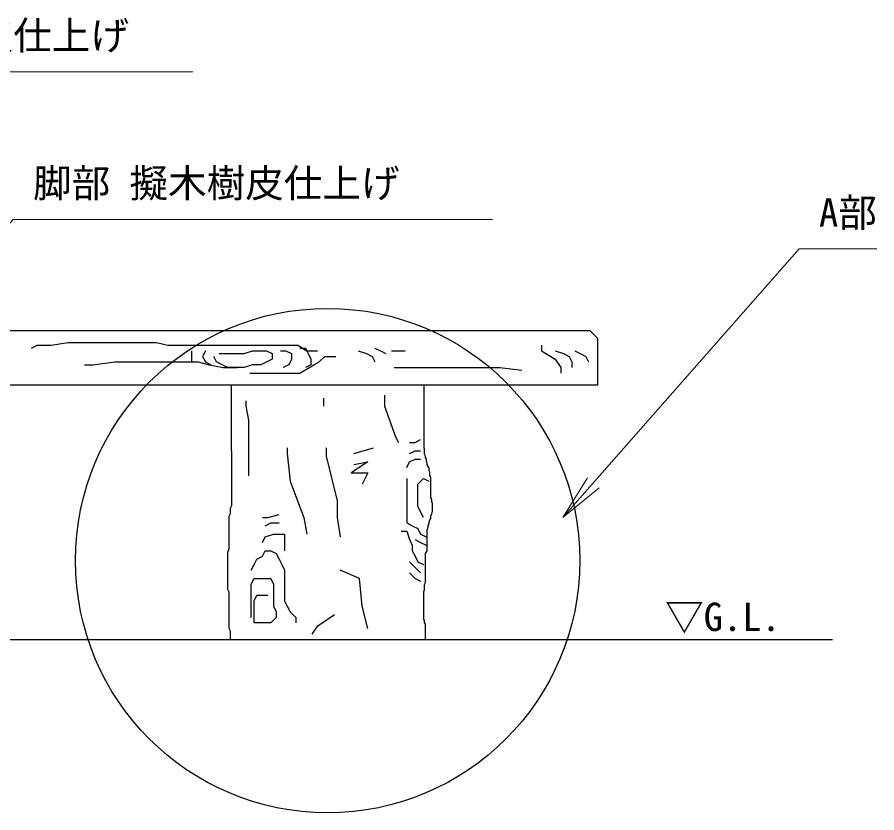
# Model space of a CAD drawing. Units: millimetres at full size, sheet at 1:20; details may follow other scales. Extents: x 0 to 8400, y 0 to 5940.
# Drawn here: x 2243 to 3357, y 1849 to 2880 of the extents above; entities that cross this region are included whole.
import ezdxf
from ezdxf.enums import TextEntityAlignment as Align

# ---------------------------------------------------------------- set-up
doc = ezdxf.new("R2010")
doc.units = ezdxf.units.MM
doc.header["$LTSCALE"] = 20
doc.layers.add('D-STR-HTXT\u3000旗上げ', color=7, linetype='Continuous', lineweight=13)
doc.layers.add('D-STR\u3000構造物外形線', color=1, linetype='Continuous', lineweight=25)
doc.styles.add('ＭＳ ゴシック', font='')
doc.styles.get('ＭＳ ゴシック').set_extended_font_data('MS Gothic')

# ---------------------------------------------------------------- blocks, each defined once
blk = doc.blocks.new('open_arrow')
at = {"color": 0, "linetype": 'Continuous', "lineweight": -2}
blk.add_lwpolyline([(7.5, 1.25), (0, 0), (7.5, -1.25)], dxfattribs=at)

msp = doc.modelspace()

# ---------------------------------------------------------------- linework, layer by layer
at = {"layer": 'D-STR-HTXT\u3000旗上げ'}
for points in [[(1705.53, 2460.99), (2011.77, 2808.93), (2019.77, 2808.93), (2470.42, 2808.93), (2245.09, 2808.93)], [(1931.21, 2269.65), (2237.45, 2617.59), (2245.45, 2617.59), (2858.35, 2617.59), (2551.9, 2617.59)], [(2949.66, 2231.55), (3255.9, 2579.49), (3263.9, 2579.49), (3356.55, 2579.49), (3310.22, 2579.49)]]:
    msp.add_lwpolyline(points, dxfattribs=at)
at = {"layer": 'D-STR\u3000構造物外形線'}
for p, q in [((2985.08, 2473.55), (1505.08, 2473.55)), ((2995.08, 2463.55), (2985.08, 2473.55)), ((2995.08, 2403.55), (2995.08, 2463.55)), ((2261.38, 2451.13), (2268.58, 2454.73)), ((2268.58, 2454.73), (2286.56, 2454.73)), ((2286.56, 2454.73), (2308.15, 2458.33)), ((2308.15, 2458.33), (2322.54, 2458.33)), ((2322.54, 2458.33), (2336.93, 2458.33)), ((2336.93, 2458.33), (2351.32, 2458.33)), ((2351.32, 2458.33), (2369.3, 2458.33)), ((2369.3, 2458.33), (2380.09, 2458.33)), ((2380.09, 2458.33), (2405.28, 2458.33)), ((2405.28, 2458.33), (2423.26, 2458.33)), ((2423.26, 2458.33), (2437.65, 2454.73)), ((2437.65, 2454.73), (2455.64, 2454.73)), ((2455.64, 2454.73), (2473.62, 2454.73)), ((2473.62, 2454.73), (2488.01, 2454.73)), ((2488.01, 2454.73), (2502.4, 2454.73)), ((2502.4, 2454.73), (2509.6, 2454.73)), ((2509.6, 2454.73), (2520.39, 2454.73)), ((2520.39, 2454.73), (2538.38, 2454.73)), ((2538.38, 2454.73), (2545.57, 2454.73)), ((2545.57, 2454.73), (2563.56, 2454.73)), ((2563.56, 2454.73), (2585.14, 2454.73)), ((2585.14, 2454.73), (2595.93, 2454.73)), ((2595.93, 2454.73), (2606.73, 2454.73)), ((2606.73, 2454.73), (2617.52, 2447.54)), ((2608.9, 2451.13), (2616.1, 2451.13)), ((2616.1, 2451.13), (2619.69, 2443.94)), ((2706.03, 2451.13), (2713.23, 2447.54)), ((2921.87, 2454.73), (2921.87, 2447.54)), ((2468.61, 2447.54), (2468.61, 2440.34)), ((2468.61, 2440.34), (2468.61, 2433.15)), ((2486.59, 2447.54), (2483, 2440.34)), ((2483, 2440.34), (2486.59, 2433.15)), ((2500.98, 2433.15), (2497.39, 2440.34)), ((2504.58, 2443.94), (2515.37, 2443.94)), ((2515.37, 2443.94), (2536.96, 2443.94)), ((2536.96, 2443.94), (2547.75, 2447.54)), ((2547.75, 2447.54), (2565.73, 2447.54)), ((2565.73, 2447.54), (2572.93, 2443.94)), ((2572.93, 2443.94), (2572.93, 2436.74)), ((2583.72, 2447.54), (2590.92, 2447.54)), ((2590.92, 2447.54), (2598.11, 2443.94)), ((2598.11, 2443.94), (2598.11, 2436.74)), ((2617.52, 2447.54), (2624.71, 2447.54)), ((2619.69, 2443.94), (2623.29, 2436.74)), ((2624.71, 2447.54), (2631.91, 2447.54)), ((2634.08, 2433.15), (2641.28, 2440.34)), ((2641.28, 2440.34), (2648.47, 2440.34)), ((2648.47, 2440.34), (2655.67, 2440.34)), ((2684.45, 2447.54), (2695.24, 2443.94)), ((2695.24, 2443.94), (2702.43, 2440.34)), ((2702.43, 2440.34), (2706.03, 2433.15)), ((2713.23, 2447.54), (2720.42, 2443.94)), ((2727.62, 2447.54), (2734.81, 2447.54)), ((2734.81, 2447.54), (2745.6, 2447.54)), ((2921.87, 2447.54), (2939.86, 2436.74)), ((2939.86, 2447.54), (2950.65, 2443.94)), ((2950.65, 2443.94), (2957.84, 2440.34)), ((2957.84, 2440.34), (2961.44, 2433.15)), ((2965.04, 2447.54), (2972.23, 2443.94)), ((2972.23, 2443.94), (2979.43, 2440.34)), ((2979.43, 2440.34), (2983.03, 2433.15)), ((2329.73, 2429.55), (2340.52, 2429.55)), ((2340.52, 2429.55), (2369.3, 2433.15)), ((2369.3, 2433.15), (2412.47, 2433.15)), ((2412.47, 2433.15), (2452.04, 2433.15)), ((2452.04, 2433.15), (2477.22, 2433.15)), ((2477.22, 2433.15), (2491.61, 2429.55)), ((2486.59, 2433.15), (2493.79, 2429.55)), ((2491.61, 2429.55), (2509.6, 2425.95)), ((2508.18, 2429.55), (2500.98, 2433.15)), ((2515.37, 2425.95), (2508.18, 2429.55)), ((2547.75, 2429.55), (2536.96, 2425.95)), ((2558.54, 2429.55), (2547.75, 2429.55)), ((2572.93, 2436.74), (2558.54, 2429.55)), ((2594.51, 2429.55), (2587.32, 2425.95)), ((2598.11, 2436.74), (2594.51, 2429.55)), ((2608.9, 2418.76), (2626.89, 2429.55)), ((2623.29, 2429.55), (2616.1, 2425.95)), ((2623.29, 2436.74), (2623.29, 2429.55)), ((2626.89, 2429.55), (2634.08, 2433.15)), ((2939.86, 2436.74), (2947.05, 2425.95)), ((2961.44, 2433.15), (2961.44, 2425.95)), ((2509.6, 2425.95), (2527.58, 2425.95)), ((2522.57, 2425.95), (2515.37, 2425.95)), ((2529.76, 2425.95), (2522.57, 2425.95)), ((2536.96, 2425.95), (2529.76, 2425.95)), ((2544.15, 2418.76), (2551.35, 2418.76)), ((2551.35, 2418.76), (2562.14, 2418.76)), ((2562.14, 2418.76), (2572.93, 2418.76)), ((2572.93, 2418.76), (2583.72, 2418.76)), ((2583.72, 2418.76), (2598.11, 2418.76)), ((2598.11, 2418.76), (2608.9, 2418.76)), ((2731.21, 2425.95), (2738.41, 2425.95)), ((2738.41, 2425.95), (2795.96, 2425.95)), ((2795.96, 2425.95), (2839.13, 2425.95)), ((2839.13, 2425.95), (2867.91, 2425.95)), ((2867.91, 2425.95), (2896.69, 2422.35)), ((2947.05, 2425.95), (2947.05, 2418.76)), ((1495.08, 2403.55), (2995.08, 2403.55)), ((2520.35, 2318.04), (2520.35, 2403.55)), ((2770.13, 2320.87), (2770.13, 2403.55)), ((2639.48, 2386.38), (2639.48, 2375.59)), ((2718.62, 2389.98), (2718.62, 2375.59)), ((2538.75, 2382.78), (2538.75, 2375.59)), ((2538.75, 2375.59), (2542.35, 2357.6)), ((2718.62, 2375.59), (2733.01, 2336.02)), ((2542.35, 2357.6), (2542.35, 2339.62)), ((2542.35, 2339.62), (2542.35, 2321.63)), ((2733.01, 2336.02), (2736.61, 2328.82)), ((2751, 2328.82), (2758.19, 2328.82)), ((2758.19, 2328.82), (2765.39, 2332.42)), ((2520.35, 2318.04), (2520.35, 2311.07)), ((2542.35, 2321.63), (2542.35, 2303.64)), ((2592.71, 2321.63), (2592.71, 2314.43)), ((2643.08, 2321.63), (2643.08, 2310.84)), ((2679.05, 2314.43), (2704.23, 2321.63)), ((2751, 2314.43), (2758.19, 2318.03)), ((2758.19, 2318.03), (2765.39, 2318.03)), ((2770.13, 2320.87), (2770.13, 2318.55)), ((2770.13, 2318.55), (2770.13, 2316.22)), ((2520.35, 2311.07), (2520.35, 2302.37)), ((2592.71, 2314.43), (2596.31, 2278.46)), ((2643.08, 2310.84), (2657.47, 2253.28)), ((2751, 2303.64), (2758.19, 2307.24)), ((2758.19, 2307.24), (2765.39, 2307.24)), ((2770.13, 2316.22), (2770.13, 2313.9)), ((2770.13, 2313.9), (2771.29, 2311.58)), ((2771.29, 2311.58), (2771.29, 2309.26)), ((2771.29, 2309.26), (2772.45, 2306.94)), ((2772.45, 2306.94), (2772.45, 2304.62)), ((2520.35, 2302.37), (2520.35, 2295.4)), ((2520.35, 2295.4), (2520.35, 2290.18)), ((2542.35, 2303.64), (2542.35, 2292.85)), ((2697.04, 2303.64), (2675.45, 2289.25)), ((2679.05, 2300.04), (2697.04, 2303.64)), ((2747.4, 2296.45), (2751, 2303.64)), ((2772.45, 2304.62), (2773.62, 2302.3)), ((2773.62, 2302.3), (2773.62, 2299.97)), ((2773.62, 2299.97), (2774.78, 2297.65)), ((2774.78, 2297.65), (2775.94, 2295.33)), ((2775.94, 2295.33), (2775.94, 2293.01)), ((2520.35, 2290.18), (2520.35, 2286.7)), ((2520.35, 2286.7), (2520.35, 2283.21)), ((2542.35, 2292.85), (2542.35, 2285.66)), ((2675.45, 2289.25), (2697.04, 2289.25)), ((2697.04, 2289.25), (2689.84, 2274.86)), ((2775.94, 2293.01), (2777.1, 2290.69)), ((2777.1, 2290.69), (2777.1, 2288.37)), ((2777.1, 2288.37), (2777.1, 2286.05)), ((2777.1, 2286.05), (2778.26, 2283.72)), ((2778.26, 2283.72), (2778.26, 2281.4)), ((2520.35, 2283.21), (2520.35, 2277.99)), ((2520.35, 2277.99), (2520.35, 2272.77)), ((2520.35, 2272.77), (2520.35, 2269.29)), ((2596.31, 2278.46), (2607.1, 2249.68)), ((2747.4, 2282.06), (2747.4, 2274.86)), ((2747.4, 2274.86), (2747.4, 2267.67)), ((2761.79, 2274.86), (2768.98, 2282.06)), ((2761.79, 2267.67), (2761.79, 2274.86)), ((2768.98, 2282.06), (2776.18, 2278.46)), ((2778.26, 2281.4), (2778.26, 2279.08)), ((2778.26, 2279.08), (2778.26, 2276.76)), ((2778.26, 2276.76), (2778.26, 2274.44)), ((2778.26, 2274.44), (2778.26, 2272.12)), ((2520.35, 2269.29), (2520.35, 2265.8)), ((2520.35, 2265.8), (2520.35, 2262.32)), ((2520.35, 2262.32), (2520.35, 2257.1)), ((2747.4, 2267.67), (2747.4, 2260.47)), ((2761.79, 2260.47), (2761.79, 2267.67)), ((2778.26, 2272.12), (2778.26, 2269.8)), ((2778.26, 2269.8), (2778.26, 2267.47)), ((2778.26, 2267.47), (2778.26, 2265.15)), ((2778.26, 2265.15), (2778.26, 2262.83)), ((2778.26, 2262.83), (2778.26, 2259.35)), ((2520.35, 2257.1), (2520.35, 2253.62)), ((2520.35, 2253.62), (2520.35, 2250.13)), ((2520.35, 2250.13), (2520.35, 2246.65)), ((2657.47, 2253.28), (2657.47, 2231.7)), ((2747.4, 2260.47), (2747.4, 2253.28)), ((2747.4, 2253.28), (2747.4, 2246.08)), ((2761.79, 2253.28), (2761.79, 2260.47)), ((2761.79, 2246.08), (2761.79, 2253.28)), ((2778.26, 2259.35), (2778.26, 2257.03)), ((2778.26, 2257.03), (2779.42, 2254.71)), ((2779.42, 2254.71), (2779.42, 2252.39)), ((2779.42, 2252.39), (2780.58, 2250.06)), ((2780.58, 2250.06), (2780.58, 2247.74)), ((2520.35, 2246.65), (2518.61, 2243.17)), ((2518.61, 2243.17), (2518.61, 2239.69)), ((2518.61, 2239.69), (2518.61, 2236.21)), ((2607.1, 2249.68), (2614.3, 2231.7)), ((2747.4, 2246.08), (2747.4, 2238.89)), ((2765.39, 2238.89), (2761.79, 2246.08)), ((2780.58, 2239.62), (2779.42, 2236.14)), ((2780.58, 2247.74), (2780.58, 2244.26)), ((2780.58, 2244.26), (2780.58, 2241.94)), ((2780.58, 2241.94), (2780.58, 2239.62)), ((2518.61, 2236.21), (2516.87, 2232.72)), ((2516.87, 2232.72), (2516.87, 2229.24)), ((2516.87, 2229.24), (2516.87, 2225.76)), ((2560.34, 2231.7), (2567.53, 2231.7)), ((2567.53, 2231.7), (2581.92, 2235.29)), ((2614.3, 2231.7), (2617.9, 2210.11)), ((2657.47, 2231.7), (2661.06, 2206.51)), ((2747.4, 2238.89), (2747.4, 2231.7)), ((2747.4, 2231.7), (2747.4, 2224.5)), ((2768.98, 2231.7), (2765.39, 2238.89)), ((2777.1, 2228.01), (2775.94, 2225.69)), ((2778.26, 2230.33), (2777.1, 2228.01)), ((2779.42, 2236.14), (2778.26, 2232.65)), ((2778.26, 2232.65), (2778.26, 2230.33)), ((2516.87, 2225.76), (2516.87, 2222.28)), ((2516.87, 2222.28), (2516.87, 2218.8)), ((2516.87, 2218.8), (2516.87, 2213.57)), ((2563.94, 2220.9), (2571.13, 2224.5)), ((2571.13, 2224.5), (2581.92, 2224.5)), ((2747.4, 2224.5), (2754.6, 2220.9)), ((2754.6, 2220.9), (2761.79, 2217.31)), ((2761.79, 2217.31), (2765.39, 2210.11)), ((2774.78, 2218.73), (2773.62, 2215.24)), ((2775.94, 2223.37), (2774.78, 2221.05)), ((2774.78, 2221.05), (2774.78, 2218.73)), ((2775.94, 2225.69), (2775.94, 2223.37)), ((2516.87, 2213.57), (2516.87, 2210.09)), ((2516.87, 2210.09), (2516.87, 2206.61)), ((2516.87, 2206.61), (2516.87, 2203.13)), ((2560.34, 2199.32), (2563.94, 2206.51)), ((2563.94, 2206.51), (2574.73, 2210.11)), ((2574.73, 2210.11), (2581.92, 2210.11)), ((2581.92, 2210.11), (2589.12, 2210.11)), ((2589.12, 2210.11), (2589.12, 2202.92)), ((2740.21, 2213.71), (2747.4, 2213.71)), ((2747.4, 2213.71), (2751, 2202.92)), ((2765.39, 2210.11), (2772.58, 2206.51)), ((2773.62, 2215.24), (2773.62, 2212.92)), ((2773.62, 2212.92), (2773.62, 2210.6)), ((2773.62, 2210.6), (2773.62, 2208.28)), ((2773.62, 2208.28), (2773.62, 2205.96)), ((2773.62, 2205.96), (2773.62, 2203.64)), ((2516.87, 2203.13), (2516.87, 2196.16)), ((2516.87, 2196.16), (2516.87, 2190.94)), ((2589.12, 2202.92), (2589.12, 2195.72)), ((2589.12, 2195.72), (2589.12, 2188.53)), ((2751, 2202.92), (2754.6, 2195.72)), ((2754.6, 2195.72), (2754.6, 2188.53)), ((2758.19, 2202.92), (2765.39, 2199.32)), ((2765.39, 2199.32), (2772.58, 2195.72)), ((2773.62, 2203.64), (2773.62, 2201.31)), ((2773.62, 2201.31), (2773.62, 2197.83)), ((2773.62, 2197.83), (2773.62, 2195.51)), ((2773.62, 2195.51), (2773.62, 2190.87)), ((2516.87, 2190.94), (2515.13, 2185.72)), ((2515.13, 2185.72), (2515.13, 2180.49)), ((2560.34, 2181.33), (2563.94, 2188.53)), ((2563.94, 2188.53), (2571.13, 2188.53)), ((2571.13, 2188.53), (2578.33, 2184.93)), ((2578.33, 2184.93), (2581.92, 2177.73)), ((2754.6, 2188.53), (2758.19, 2181.33)), ((2773.62, 2188.55), (2771.29, 2185.06)), ((2771.29, 2185.06), (2771.29, 2182.74)), ((2773.62, 2190.87), (2773.62, 2188.55)), ((2515.13, 2180.49), (2515.13, 2175.27)), ((2515.13, 2175.27), (2515.13, 2171.79)), ((2549.55, 2170.54), (2553.14, 2177.73)), ((2553.14, 2177.73), (2560.34, 2181.33)), ((2581.92, 2177.73), (2585.52, 2170.54)), ((2751, 2174.14), (2758.19, 2166.94)), ((2758.19, 2181.33), (2761.79, 2174.14)), ((2761.79, 2174.14), (2768.98, 2170.54)), ((2771.29, 2182.74), (2771.29, 2180.42)), ((2771.29, 2180.42), (2771.29, 2178.1)), ((2771.29, 2178.1), (2771.29, 2175.78)), ((2771.29, 2175.78), (2771.29, 2172.3)), ((2771.29, 2172.3), (2771.29, 2169.98)), ((2515.13, 2171.79), (2515.13, 2168.31)), ((2515.13, 2168.31), (2515.13, 2163.08)), ((2515.13, 2163.08), (2515.13, 2159.6)), ((2545.95, 2163.35), (2549.55, 2170.54)), ((2585.52, 2170.54), (2589.12, 2163.35)), ((2589.12, 2163.35), (2589.12, 2156.15)), ((2686.25, 2152.55), (2661.06, 2163.35)), ((2758.19, 2166.94), (2765.39, 2159.75)), ((2771.29, 2169.98), (2771.29, 2167.65)), ((2771.29, 2167.65), (2771.29, 2161.85)), ((2771.29, 2161.85), (2771.29, 2157.21)), ((2515.13, 2159.6), (2515.13, 2156.12)), ((2515.13, 2156.12), (2515.13, 2152.64)), ((2515.13, 2152.64), (2515.13, 2147.41)), ((2545.95, 2145.36), (2549.55, 2152.55)), ((2549.55, 2152.55), (2556.74, 2152.55)), ((2556.74, 2152.55), (2563.94, 2152.55)), ((2563.94, 2152.55), (2571.13, 2152.55)), ((2571.13, 2152.55), (2574.73, 2145.36)), ((2589.12, 2156.15), (2589.12, 2148.96)), ((2689.84, 2116.58), (2686.25, 2152.55)), ((2751, 2159.75), (2758.19, 2152.55)), ((2758.19, 2152.55), (2765.39, 2148.96)), ((2771.29, 2157.21), (2771.29, 2154.89)), ((2771.29, 2154.89), (2771.29, 2151.4)), ((2771.29, 2151.4), (2771.29, 2149.08)), ((2515.13, 2147.41), (2515.13, 2143.93)), ((2515.13, 2143.93), (2515.13, 2138.71)), ((2515.13, 2138.71), (2516.87, 2135.22)), ((2545.95, 2138.16), (2545.95, 2145.36)), ((2574.73, 2145.36), (2574.73, 2138.16)), ((2589.12, 2148.96), (2589.12, 2141.76)), ((2589.12, 2141.76), (2589.12, 2134.57)), ((2771.29, 2146.76), (2770.13, 2144.44)), ((2770.13, 2144.44), (2770.13, 2142.12)), ((2770.13, 2142.12), (2770.13, 2139.8)), ((2770.13, 2139.8), (2770.13, 2137.48)), ((2771.29, 2149.08), (2771.29, 2146.76)), ((2516.87, 2135.22), (2516.87, 2131.74)), ((2516.87, 2131.74), (2516.87, 2128.26)), ((2516.87, 2128.26), (2516.87, 2123.04)), ((2545.95, 2130.97), (2545.95, 2138.16)), ((2545.95, 2123.77), (2545.95, 2130.97)), ((2549.55, 2123.77), (2553.14, 2130.97)), ((2553.14, 2130.97), (2560.34, 2130.97)), ((2560.34, 2130.97), (2567.53, 2130.97)), ((2574.73, 2138.16), (2574.73, 2130.97)), ((2574.73, 2130.97), (2574.73, 2123.77)), ((2589.12, 2134.57), (2589.12, 2123.77)), ((2770.13, 2137.48), (2768.97, 2135.15)), ((2768.97, 2135.15), (2768.97, 2132.83)), ((2768.97, 2132.83), (2768.97, 2130.51)), ((2768.97, 2130.51), (2768.97, 2128.19)), ((2768.97, 2128.19), (2768.97, 2125.87)), ((2516.87, 2123.04), (2516.87, 2119.56)), ((2516.87, 2119.56), (2516.87, 2116.07)), ((2545.95, 2116.58), (2545.95, 2123.77)), ((2545.95, 2109.39), (2545.95, 2116.58)), ((2549.55, 2116.58), (2549.55, 2123.77)), ((2549.55, 2109.39), (2549.55, 2116.58)), ((2574.73, 2123.77), (2574.73, 2116.58)), ((2574.73, 2116.58), (2578.33, 2109.39)), ((2589.12, 2123.77), (2592.71, 2116.58)), ((2592.71, 2116.58), (2596.31, 2109.39)), ((2697.04, 2087.8), (2689.84, 2116.58)), ((2768.97, 2125.87), (2768.97, 2123.55)), ((2768.97, 2123.55), (2768.97, 2121.23)), ((2768.97, 2121.23), (2768.97, 2118.9)), ((2768.97, 2118.9), (2768.97, 2116.58)), ((2768.97, 2116.58), (2768.97, 2114.26)), ((2516.87, 2116.07), (2516.87, 2112.59)), ((2516.87, 2112.59), (2516.87, 2109.11)), ((2516.87, 2109.11), (2516.87, 2105.63)), ((2516.87, 2105.63), (2516.87, 2100.4)), ((2545.95, 2102.19), (2545.95, 2109.39)), ((2549.55, 2102.19), (2549.55, 2109.39)), ((2578.33, 2109.39), (2578.33, 2102.19)), ((2596.31, 2109.39), (2603.51, 2102.19)), ((2632.29, 2091.4), (2653.87, 2105.79)), ((2768.97, 2114.26), (2768.97, 2111.94)), ((2768.97, 2111.94), (2768.97, 2109.62)), ((2768.97, 2109.62), (2768.97, 2107.3)), ((2768.97, 2107.3), (2768.97, 2104.98)), ((2516.87, 2100.4), (2516.87, 2096.92)), ((2516.87, 2096.92), (2516.87, 2091.7)), ((2549.55, 2095), (2549.55, 2102.19)), ((2556.74, 2095), (2549.55, 2095)), ((2563.94, 2095), (2556.74, 2095)), ((2571.13, 2095), (2563.94, 2095)), ((2578.33, 2102.19), (2571.13, 2095)), ((2603.51, 2102.19), (2603.51, 2095)), ((2768.97, 2104.98), (2768.97, 2102.65)), ((2768.97, 2102.65), (2768.97, 2100.33)), ((2768.97, 2100.33), (2770.13, 2098.01)), ((2770.13, 2098.01), (2770.13, 2095.69)), ((2770.13, 2095.69), (2771.29, 2093.37)), ((2516.87, 2091.7), (2516.87, 2088.22)), ((2516.87, 2088.22), (2518.61, 2084.73)), ((2518.61, 2084.73), (2518.61, 2081.25)), ((2625.09, 2080.61), (2632.29, 2091.4)), ((2771.29, 2093.37), (2771.29, 2091.05)), ((2771.29, 2091.05), (2771.29, 2088.73)), ((2771.29, 2088.73), (2771.29, 2086.4)), ((2771.29, 2086.4), (2771.29, 2084.08)), ((2771.29, 2084.08), (2771.29, 2081.76)), ((1971.55, 2073.55), (3299.08, 2073.55)), ((2518.61, 2081.25), (2518.61, 2077.77)), ((2518.61, 2077.77), (2518.61, 2074.29)), ((2518.61, 2074.29), (2518.61, 2073.55)), ((2771.29, 2074.8), (2771.21, 2073.55)), ((2771.29, 2081.76), (2771.29, 2079.44)), ((2771.29, 2079.44), (2771.29, 2077.12)), ((2771.29, 2077.12), (2771.29, 2074.8))]:
    msp.add_line(p, q, dxfattribs=at)
msp.add_circle((2644.93, 2175.74), 326.76, dxfattribs=at)

# ---------------------------------------------------------------- block references
at = {"layer": 'D-STR-HTXT\u3000旗上げ', "xscale": 8, "yscale": 8, "rotation": 48.6}
msp.add_blockref('open_arrow', (2949.66, 2231.55), dxfattribs=at)

# ---------------------------------------------------------------- texts
at = {"layer": 'D-STR-HTXT\u3000旗上げ', "style": 'ＭＳ ゴシック'}
for s, p in [('擬木樹皮仕上げ', (2037.52, 2826.69)), ('脚部 擬木樹皮仕上げ', (2263.2, 2635.35)), ('A部', (3281.65, 2597.25)), ('▽G.L.', (3082.16, 2073.55))]:
    msp.add_text(s, height=36.66, dxfattribs=at).set_placement(p, align=Align.BOTTOM_LEFT)

doc.saveas('drawing.dxf')
